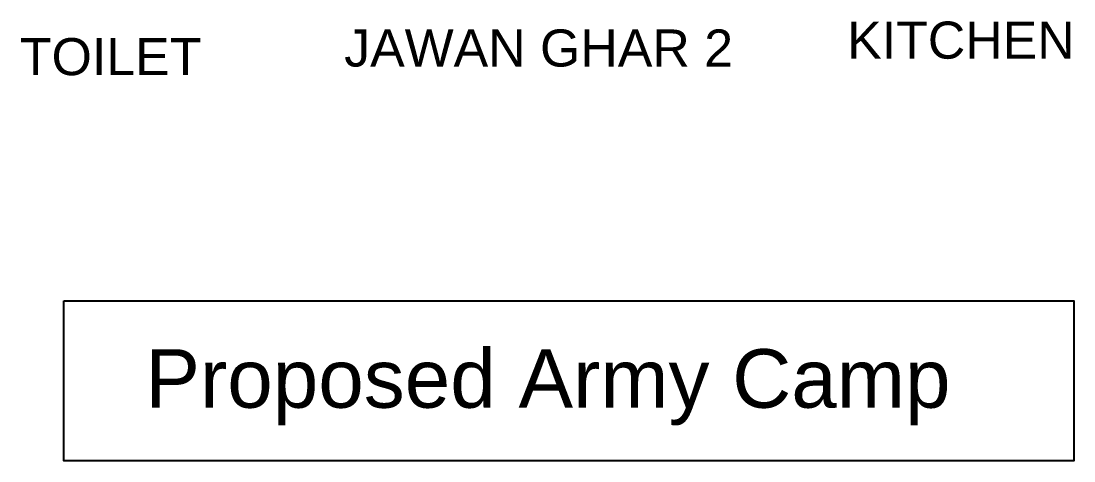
# Model space of a CAD drawing. Header units: metres. Extents: x 625987 to 635197, y 3048449 to 3066446.
# Drawn here: x 634512.1 to 634566, y 3063172.1 to 3063194.7 of the extents above; entities that cross this region are included whole.
import ezdxf

# ---------------------------------------------------------------- set-up
doc = ezdxf.new("R2010")
doc.units = ezdxf.units.M
doc.styles.add('ARIAL', font='arial.ttf')

msp = doc.modelspace()

# ---------------------------------------------------------------- linework, layer by layer
msp.add_lwpolyline([(634514.292, 3063180.324), (634566.015, 3063180.324), (634566.015, 3063172.122), (634514.292, 3063172.122)], close=True)

# ---------------------------------------------------------------- texts
at = {"color": 7, "linetype": 'Continuous', "style": 'ARIAL', "width": 1}
for s, height, p in [('JAWAN GHAR 2', 1.9, (634528.655, 3063192.33, -0.183)), ('KITCHEN', 1.9, (634554.405, 3063192.734, 36841682.097)), ('TOILET', 1.9, (634512.051, 3063191.889, -0.183)), ('Proposed Army Camp', 3, (634518.475, 3063174.849, 36841682.28))]:
    msp.add_text(s, height=height, dxfattribs=at).set_placement(p)

doc.saveas('drawing.dxf')
